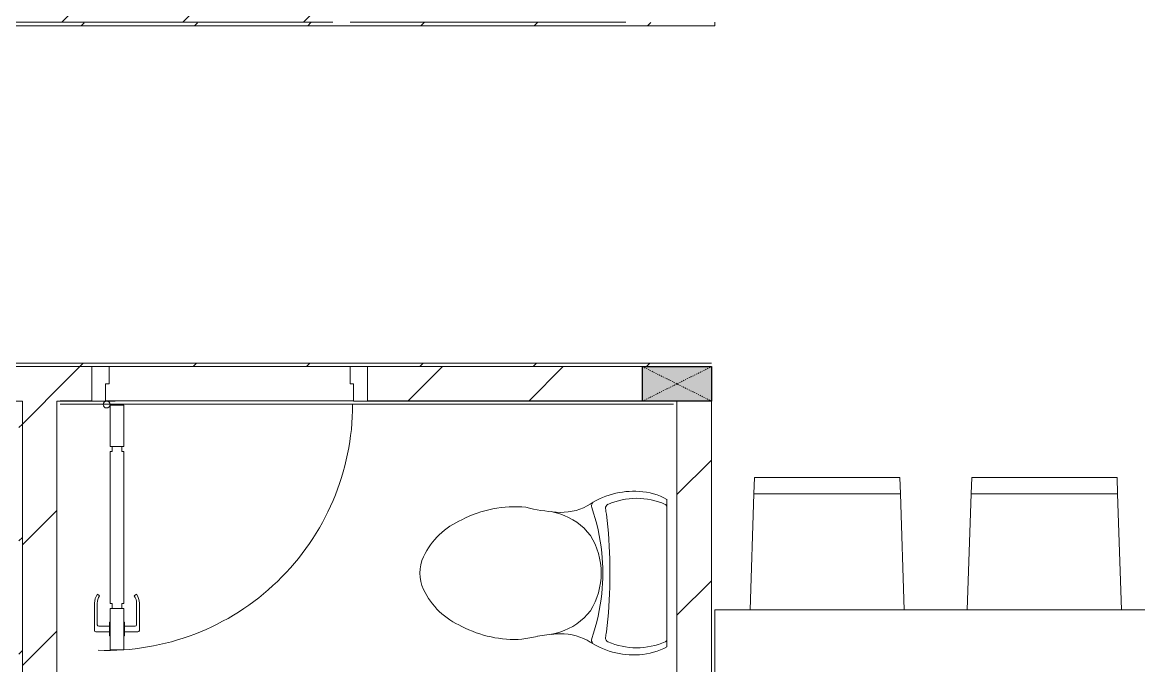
# Model space of a CAD drawing. Header units: millimetres. Extents: x 5121 to 246734, y -48180 to 129206.
# Drawn here: x 55853 to 59093, y 39368 to 41237 of the extents above; entities that cross this region are included whole.
import ezdxf

# ---------------------------------------------------------------- set-up
doc = ezdxf.new("R2010")
doc.units = ezdxf.units.MM
doc.linetypes.add('Dash', pattern=[6, 3, -3])
for name, color, linetype, lineweight in [('0-1', 7, 'Continuous', 5), ('A-DETL-GENF-1', 50, 'Continuous', 9), ('A-DOOR-1', 253, 'Continuous', 9), ('A-DOOR-2', 50, 'Continuous', 9), ('A-WALL-1', 250, 'Continuous', 18), ('A-WALL-PATT-1', 9, 'Continuous', 9), ('A-WALL-PATT-2', 50, 'Continuous', 9), ('I-FURN-1', 253, 'Continuous', 9), ('P-SANR-FIXT-1', 253, 'Continuous', 9), ('S-COLS-2', 10, 'Continuous', 25), ('S-COLS-3', 50, 'Continuous', 9), ('S-COLS-4', 253, 'Continuous', 9), ('S-COLS-HDLN-1', 50, 'Dash', 9)]:
    doc.layers.add(name, color=color, linetype=linetype, lineweight=lineweight)
pattern_1 = [(45, (0, 0), (-175.3625, 175.3625), [])]
pattern_2 = [(45, (0, 0), (-164.4023, 164.4023), [])]

# ---------------------------------------------------------------- blocks, each defined once
blk = doc.blocks.new('DOOR_CW_01 CANH MO-PANEL KINH - DIG_02-800x2200-CỬA NHÔM KÍNH-401063-TKCS_MB TỔNG THỂ TẦNG 1')
at = {"layer": 'A-DETL-GENF-1'}
for p, q in [((-347, -182), (-347, -62)), ((-347, -62), (-307, -62)), ((-307, -62), (-307, -182)), ((-307, -182), (-347, -182)), ((-341, -196), (-341, -182)), ((-341, -182), (-313, -182)), ((-313, -182), (-313, -196)), ((-347, -196), (-341, -196)), ((-347, -638), (-347, -196)), ((-307, -196), (-313, -196)), ((-307, -196), (-307, -638)), ((-383.9, -611.2), (-377.3, -615.8)), ((-270.1, -611.2), (-276.7, -615.8)), ((-392, -637), (-392, -716.5)), ((-384, -699.5), (-384, -637)), ((-347, -638), (-341, -638)), ((-341, -652), (-341, -638)), ((-307, -638), (-313, -638)), ((-313, -638), (-313, -652)), ((-270, -699.5), (-270, -637)), ((-262, -637), (-262, -716.5)), ((-307, -652), (-347, -652)), ((-347, -652), (-347, -772)), ((-313, -652), (-341, -652)), ((-307, -772), (-307, -652)), ((-349, -703.5), (-380, -703.5)), ((-349, -692.2), (-349, -731.8)), ((-347, -692.2), (-349, -692.2)), ((-347, -692.2), (-347, -731.8)), ((-307, -692.2), (-307, -731.8)), ((-307, -692.2), (-305, -692.2)), ((-305, -692.2), (-305, -731.8)), ((-305, -703.5), (-274, -703.5)), ((-349, -720.5), (-388, -720.5)), ((-349, -731.8), (-347, -731.8)), ((-305, -731.8), (-307, -731.8)), ((-305, -720.5), (-266, -720.5)), ((-347, -772), (-307, -772))]:
    blk.add_line(p, q, dxfattribs=at)
blk.add_circle((-357, -60), 10, dxfattribs=at)
for centre, radius, start, end in [((-357, -60), 714, 268, 0), ((-347, -637), 45, 145, 180), ((-307, -637), 45, 360, 35), ((-347, -637), 37, 145, 180), ((-307, -637), 37, 0, 35), ((-380, -699.5), 4, 180, 270), ((-274, -699.5), 4, 270, 0), ((-388, -716.5), 4, 180, 270), ((-266, -716.5), 4, 270, 0)]:
    blk.add_arc(centre, radius, start, end, dxfattribs=at)
at = {"layer": 'A-DOOR-2'}
for p, q in [((-400, -50), (-400, 50)), ((-400, 50), (-350, 50)), ((-350, 50), (-350, 0)), ((350, 0), (350, 50)), ((350, 50), (400, 50)), ((400, 50), (400, -50)), ((-360, 0), (-360, -50)), ((-350, 0), (-360, 0)), ((360, 0), (350, 0)), ((360, -50), (360, 0)), ((-360, -50), (-400, -50)), ((-357, -50), (-332, -50)), ((400, -50), (360, -50))]:
    blk.add_line(p, q, dxfattribs=at)
blk = doc.blocks.new('TOILET - TOILET-348229-TKCS_MB TỔNG THỂ TẦNG 1')
at = {"layer": 'P-SANR-FIXT-1'}
for p, q in [((214.2, -19.1), (-214.2, -19.1)), ((194, -19.9), (-194, -19.9)), ((-171.7, -330.3), (-178.6, -355.5)), ((171.7, -330.3), (178.6, -355.5))]:
    blk.add_line(p, q, dxfattribs=at)
for centre, radius, start, end in [((-46.1, -111.1), 191.6, 151.2809, 176.4513), ((-9.8, -107.2), 207.3, 156.2862, 203.7138), ((-193.7, -26.4), 6.48, 92.3168, 156.2862), ((193.7, -26.4), 6.48, 23.7138, 87.6832), ((9.8, -107.2), 207.3, 336.2862, 23.7138), ((46.1, -111.1), 191.6, 3.5487, 28.7191), ((1.9, -114.1), 239.7, 176.4513, 195.2961), ((-1.9, -114.1), 239.7, 344.7039, 3.5487), ((-4, -115.7), 233.6, 195.2961, 215.2147), ((-189.1, -185.5), 11.7, 205.4105, 277.5788), ((-14.3, -1400.4), 1215.6, 90.3974, 97.407), ((0, -3462.8), 3278, 89.6026, 90.3974), ((14.3, -1400.4), 1215.6, 82.593, 89.6026), ((189.1, -185.5), 11.7, 262.4212, 334.5895), ((4, -115.7), 233.6, 324.7853, 344.7039), ((0.6, -792.1), 586.9, 95.8322, 108.9927), ((178.9, -2951.3), 2778.4, 97.2351, 97.5788), ((0, -416), 206.1, 90, 122.0732), ((0, -786.7), 581.5, 84.1678, 95.8322), ((0, -416), 206.1, 57.9268, 90), ((-0.6, -792.1), 586.9, 71.0073, 84.1678), ((-178.9, -2951.3), 2778.4, 82.4212, 82.7649), ((-195, -224.1), 13.8, 230.6724, 288.9927), ((-343.5, -327.4), 167.3, 355.4559, 27.38), ((-0.4, -384), 179.5, 127.4036, 162.5964), ((0.4, -384), 179.5, 17.4036, 52.5964), ((343.5, -327.4), 167.3, 152.62, 184.5441), ((195, -224.1), 13.8, 251.0073, 309.3276), ((-719.2, -297.5), 544.3, 346.0536, 355.4559), ((719.2, -297.5), 544.3, 184.5441, 190.2879), ((-1948.3, -805.1), 2171.2, 9.681, 10.8949), ((137.1, -461.2), 329.8, 174.3487, 207.6878), ((-137.1, -461.2), 329.8, 332.3122, 3.6835), ((45.1, -528.6), 217.6, 203.2216, 244.7718), ((-45.1, -528.6), 217.6, 295.2282, 336.7784), ((0, -624.4), 111.7, 244.7718, 295.2282)]:
    blk.add_arc(centre, radius, start, end, dxfattribs=at)
blk = doc.blocks.new('G1_SOF - BO TRU - 100x200-V75-TKCS_MB TỔNG THỂ TẦNG 1')
at = {"layer": 'S-COLS-3'}
blk.add_hatch(color=256, dxfattribs=at).paths.add_polyline_path([(-50, 0), (-49.6, -100), (50, -100), (50, 100), (-50, 98.4), (-50, 47)])
at = {"layer": 'S-COLS-2'}
for p, q in [((-50, 100), (50, 100)), ((-50, -100), (-50, 100)), ((50, 100), (50, -100)), ((50, -100), (-50, -100))]:
    blk.add_line(p, q, dxfattribs=at)
at = {"layer": 'S-COLS-HDLN-1'}
for p, q in [((50, -100), (-50, 100)), ((-50, -100), (50, 100))]:
    blk.add_line(p, q, dxfattribs=at)
blk = doc.blocks.new('RES_BAN AN 1 - RES_BAN AN 1-842837-TKCS_MB TỔNG THỂ TẦNG 1')
at = {"layer": 'I-FURN-1'}
for p, q in [((-425, 1275), (425, 1275)), ((-425, 0), (-425, 1275)), ((425, 1275), (425, 0)), ((-761.9, 1168.8), (-809.6, 1167.2)), ((-809.6, 1167.2), (-809.6, 745.3)), ((-425, 1180), (-761.9, 1168.8)), ((-761.9, 1168.8), (-761.9, 743.8)), ((-761.9, 743.8), (-761.9, 1168.8)), ((-425, 732.5), (-425, 1180)), ((425, 1180), (761.9, 1168.8)), ((425, 732.5), (425, 1180)), ((761.9, 1168.8), (761.9, 743.8)), ((761.9, 1168.8), (761.9, 743.8)), ((809.6, 1167.2), (761.9, 1168.8)), ((809.6, 745.3), (809.6, 1167.2)), ((-809.6, 745.3), (-761.9, 743.8)), ((761.9, 743.8), (809.6, 745.3)), ((-761.9, 743.8), (-425, 732.5)), ((761.9, 743.8), (425, 732.5)), ((-809.6, 536.9), (-761.9, 538.5)), ((-809.6, 115.1), (-809.6, 536.9)), ((-425, 549.7), (-761.9, 538.5)), ((-761.9, 538.5), (-761.9, 113.5)), ((-761.9, 538.5), (-761.9, 113.5)), ((-425, 102.3), (-425, 549.7)), ((425, 549.7), (761.9, 538.5)), ((425, 102.3), (425, 549.7)), ((761.9, 538.5), (761.9, 113.5)), ((761.9, 538.5), (809.6, 536.9)), ((761.9, 113.5), (761.9, 538.5)), ((809.6, 536.9), (809.6, 115.1)), ((-761.9, 113.5), (-809.6, 115.1)), ((-761.9, 113.5), (-425, 102.3)), ((761.9, 113.5), (425, 102.3)), ((809.6, 115.1), (761.9, 113.5)), ((425, 0), (-425, 0))]:
    blk.add_line(p, q, dxfattribs=at)
blk = doc.blocks.new('NCV_TKTC_TANG 1_rvt-1-TKCS_MB TỔNG THỂ TẦNG 1')
at = {"layer": 'A-WALL-PATT-1'}
h = blk.add_hatch(dxfattribs=at)
h.set_pattern_fill('FP_2', color=256, style=0, pattern_type=2)
h.set_pattern_definition(pattern_1)
h.paths.add_polyline_path([(54884.6, 41236.9), (56754.2, 41236.9), (56754.2, 41336.9), (54252.6, 41336.9), (54252.6, 41236.9), (54752.6, 41236.9)])
h = blk.add_hatch(dxfattribs=at)
h.set_pattern_fill('FP_2', color=256, style=0, pattern_type=2)
h.set_pattern_definition(pattern_1)
h.paths.add_polyline_path([(53274.6, 40136.9), (54352.6, 40136.9), (54352.6, 40236.9), (52952.6, 40236.9), (52952.6, 40136.9)])
h.paths.add_polyline_path([(55754.6, 40136.9), (56054.2, 40137.8), (56054.2, 40236.9), (55754.6, 40236.9), (55754.6, 40186.9)])
h.paths.add_polyline_path([(54552.6, 40136.9), (54854.6, 40136.9), (54854.6, 40236.9), (54552.6, 40236.9), (54552.6, 40186.9)])
h.paths.add_polyline_path([(57652.6, 40136.9), (57652.6, 40236.9), (56854.2, 40236.9), (56854.2, 40136.9), (57299.9, 40136.9)])
h = blk.add_hatch(dxfattribs=at)
h.set_pattern_fill('FP_2', color=256, style=0, pattern_type=2)
h.set_pattern_definition(pattern_1)
h.paths.add_polyline_path([(55948, 38186.9), (55952.6, 38186.9), (55952.6, 40136.9), (55852.6, 40136.9), (55852.6, 38186.9), (55938.1, 38186.9)])
h = blk.add_hatch(dxfattribs=at)
h.set_pattern_fill('FP_2', color=256, style=0, pattern_type=2)
h.set_pattern_definition(pattern_1)
h.paths.add_polyline_path([(57852.6, 35736.9), (57852.4, 37736.9), (57752.6, 37736.9), (57752.6, 35737.4), (57852.4, 35740.3)])
h.paths.add_polyline_path([(57752.6, 37836.9), (57852.6, 37837.4), (57852.4, 40136.9), (57752.6, 40136.9), (57752.6, 37837.4)])
at = {"layer": 'A-WALL-PATT-2'}
h = blk.add_hatch(dxfattribs=at)
h.set_pattern_fill('FP_10', color=256, style=0, pattern_type=2)
h.set_pattern_definition(pattern_2)
h.paths.add_polyline_path([(57752.6, 41226.9), (57862.6, 41226.9), (57862.6, 41236.9), (54562.6, 41234.4), (54562.6, 41226.9), (57748.9, 41226.9)])
h = blk.add_hatch(dxfattribs=at)
h.set_pattern_fill('FP_10', color=256, style=0, pattern_type=2)
h.set_pattern_definition(pattern_2)
h.paths.add_polyline_path([(56814.2, 40236.9), (57852.6, 40238), (57852.6, 40246.9), (54552.6, 40246.9), (54552.6, 40236.9), (56804.2, 40236.9)])
h = blk.add_hatch(dxfattribs=at)
h.set_pattern_fill('FP_10', color=256, style=0, pattern_type=2)
h.set_pattern_definition(pattern_2)
h.paths.add_polyline_path([(55842.6, 35737.4), (55852.6, 35737.4), (55852.6, 40136.9), (55842.6, 40133.8), (55842.6, 35746.9)])
at = {"layer": 'A-WALL-1'}
for p, q in [((56754.2, 41236.9), (54562.6, 41236.9)), ((54562.6, 41226.9), (57862.6, 41226.9)), ((57604.2, 41236.9), (56804.2, 41236.9)), ((57862.6, 41226.9), (57862.6, 41236.9)), ((57852.6, 40246.9), (54562.6, 40246.9)), ((56054.2, 40236.9), (55754.6, 40236.9)), ((55754.6, 40236.9), (56054.2, 40236.9)), ((56104.2, 40236.9), (56804.2, 40236.9)), ((57652.6, 40236.9), (56854.2, 40236.9)), ((56854.2, 40236.9), (57652.6, 40236.9)), ((55754.6, 40136.9), (55852.6, 40136.9)), ((55852.6, 40136.9), (55852.6, 38186.9)), ((55952.6, 40136.9), (56054.2, 40136.9)), ((55952.6, 38186.9), (55952.6, 40136.9)), ((56054.9, 40137.8), (55962.6, 40137.8)), ((55962.6, 40127.8), (57742.6, 40127.8)), ((56814.2, 40137.8), (56094.2, 40137.8)), ((57652.6, 40137.8), (56853.5, 40137.8)), ((56854.2, 40136.9), (57652.6, 40136.9)), ((57752.6, 40136.9), (57752.6, 37836.9)), ((57752.6, 40127.8), (57752.6, 40136.9)), ((57852.6, 37836.9), (57852.6, 40136.9))]:
    blk.add_line(p, q, dxfattribs=at)
at = {"layer": 'A-DOOR-1'}
blk.add_blockref('DOOR_CW_01 CANH MO-PANEL KINH - DIG_02-800x2200-CỬA NHÔM KÍNH-401063-TKCS_MB TỔNG THỂ TẦNG 1', (56454.2, 40186.9), dxfattribs=at)
at = {"layer": 'I-FURN-1', "rotation": 270.0000000000001}
blk.add_blockref('RES_BAN AN 1 - RES_BAN AN 1-842837-TKCS_MB TỔNG THỂ TẦNG 1', (57862.6, 39105.7), dxfattribs=at)
at = {"layer": 'P-SANR-FIXT-1', "rotation": 269.9999999999998}
blk.add_blockref('TOILET - TOILET-348229-TKCS_MB TỔNG THỂ TẦNG 1', (57742.6, 39637.4), dxfattribs=at)
at = {"layer": 'S-COLS-4', "rotation": 270.0000000000007}
blk.add_blockref('G1_SOF - BO TRU - 100x200-V75-TKCS_MB TỔNG THỂ TẦNG 1', (57752.6, 40186.9), dxfattribs=at)

msp = doc.modelspace()

# ---------------------------------------------------------------- block references
at = {"layer": '0-1'}
msp.add_blockref('NCV_TKTC_TANG 1_rvt-1-TKCS_MB TỔNG THỂ TẦNG 1', (0, 0), dxfattribs=at)

doc.saveas('drawing.dxf')
